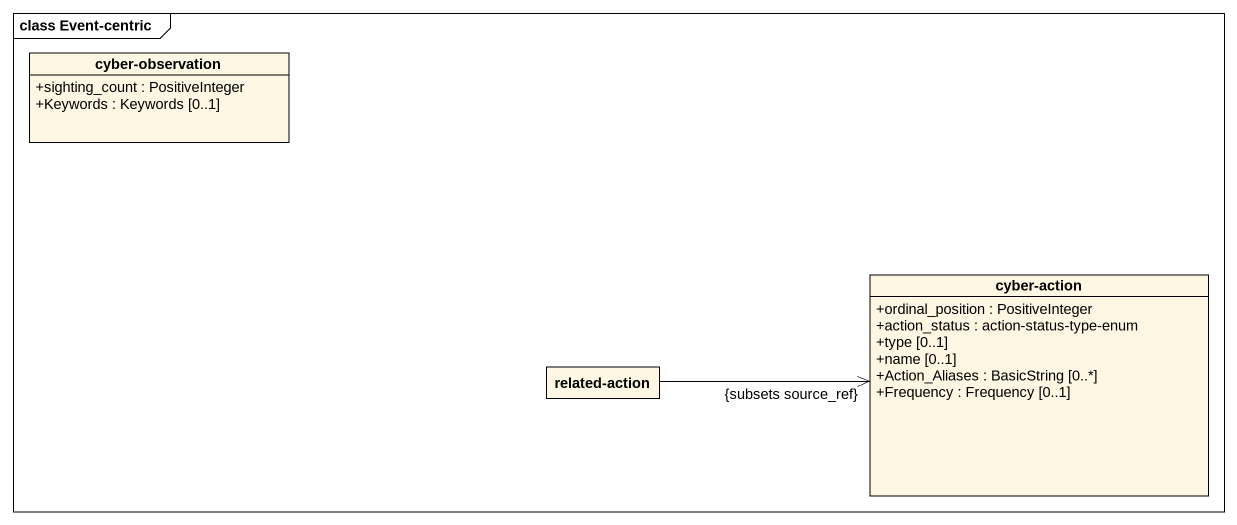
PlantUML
@startuml
mainframe class Event-centric
hide circle
hide empty members
skinparam classAttributeIconSize 0
class "cyber-observation" as cyber_observation {
  +sighting_count : PositiveInteger
  +Keywords : Keywords [0..1]
}
class "cyber-action" as cyber_action {
  +ordinal_position : PositiveInteger
  +action_status : action-status-type-enum
  +type [0..1]
  +name [0..1]
  +Action_Aliases : BasicString [0..*]
  +Frequency : Frequency [0..1]
}
class "related-action" as related_action
related_action -right-> "{subsets source_ref}" cyber_action
@enduml
